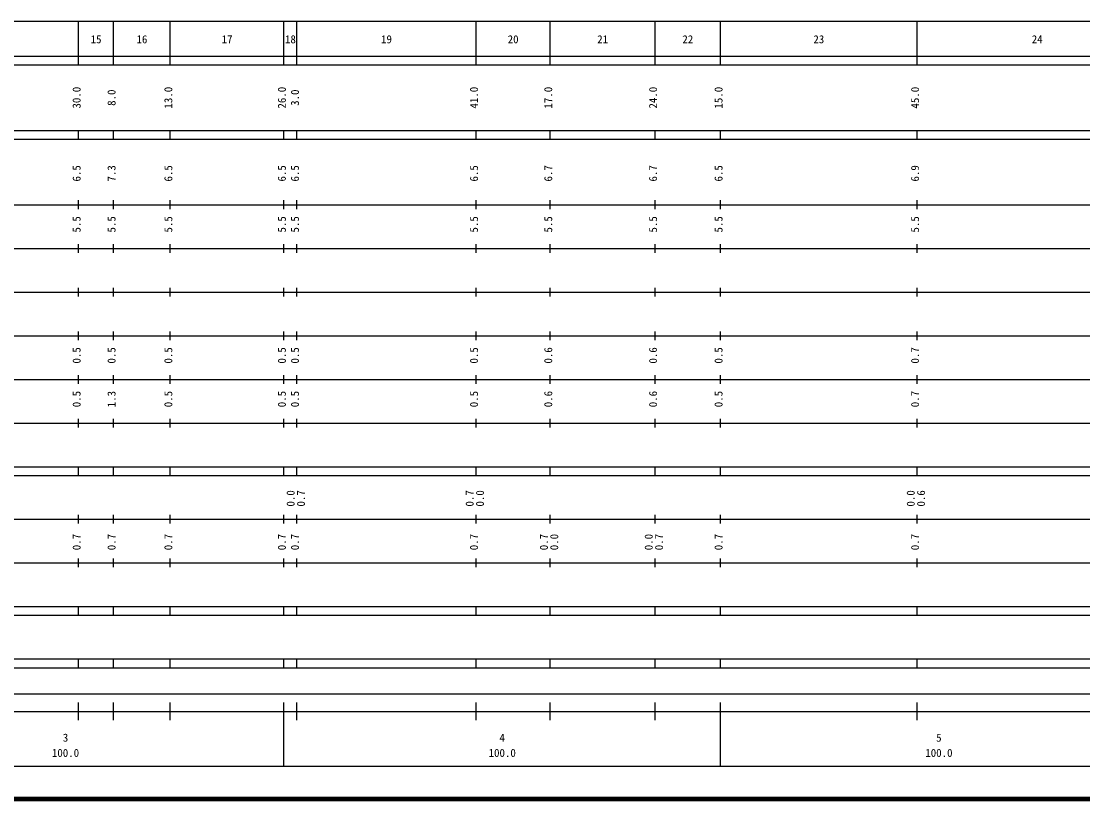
# Model space of a CAD drawing. Units: millimetres on the paper, enlarged 1000 times. Extents: x 40000 to 680000, y 20000 to 380000.
# Drawn here: x 307859 to 550944, y 20000 to 198000 of the extents above; entities that cross this region are included whole.
import ezdxf
from ezdxf.enums import TextEntityAlignment as Align

# ---------------------------------------------------------------- set-up
doc = ezdxf.new("R2010")
doc.units = ezdxf.units.MM
doc.header["$LTSCALE"] = 1000
doc.layers.add('M-TTL', color=2, linetype='Continuous', lineweight=140)
doc.layers.add('M-TTL-BAND', color=7, linetype='Continuous', lineweight=25)
doc.styles.add('ＭＳ ゴシック', font='')
doc.styles.get('ＭＳ ゴシック').set_extended_font_data('MS Gothic')

msp = doc.modelspace()

# ---------------------------------------------------------------- linework, layer by layer
at = {"layer": 'M-TTL'}
msp.add_line((40000, 20000), (680000, 20000), dxfattribs=at)
at = {"layer": 'M-TTL-BAND'}
for p, q in [((68000, 198000), (579000, 198000)), ((321000, 188000), (321000, 198000)), ((329000, 188000), (329000, 198000)), ((342000, 188000), (342000, 198000)), ((368000, 188000), (368000, 198000)), ((371000, 188000), (371000, 198000)), ((412000, 188000), (412000, 198000)), ((429000, 188000), (429000, 198000)), ((453000, 188000), (453000, 198000)), ((468000, 188000), (468000, 198000)), ((513000, 188000), (513000, 198000)), ((40000, 190000), (579000, 190000)), ((40000, 188000), (579000, 188000)), ((40000, 173000), (579000, 173000)), ((321000, 171000), (321000, 173000)), ((329000, 171000), (329000, 173000)), ((342000, 171000), (342000, 173000)), ((368000, 171000), (368000, 173000)), ((371000, 171000), (371000, 173000)), ((412000, 171000), (412000, 173000)), ((429000, 171000), (429000, 173000)), ((453000, 171000), (453000, 173000)), ((468000, 171000), (468000, 173000)), ((513000, 171000), (513000, 173000)), ((40000, 171000), (579000, 171000)), ((40000, 156000), (579000, 156000)), ((321000, 155000), (321000, 157000)), ((329000, 155000), (329000, 157000)), ((342000, 155000), (342000, 157000)), ((368000, 155000), (368000, 157000)), ((371000, 155000), (371000, 157000)), ((412000, 155000), (412000, 157000)), ((429000, 155000), (429000, 157000)), ((453000, 155000), (453000, 157000)), ((468000, 155000), (468000, 157000)), ((513000, 155000), (513000, 157000)), ((46000, 146000), (579000, 146000)), ((321000, 145000), (321000, 147000)), ((329000, 145000), (329000, 147000)), ((342000, 145000), (342000, 147000)), ((368000, 145000), (368000, 147000)), ((371000, 145000), (371000, 147000)), ((412000, 145000), (412000, 147000)), ((429000, 145000), (429000, 147000)), ((453000, 145000), (453000, 147000)), ((468000, 145000), (468000, 147000)), ((513000, 145000), (513000, 147000)), ((321000, 135000), (321000, 137000)), ((329000, 135000), (329000, 137000)), ((342000, 135000), (342000, 137000)), ((368000, 135000), (368000, 137000)), ((371000, 135000), (371000, 137000)), ((412000, 135000), (412000, 137000)), ((429000, 135000), (429000, 137000)), ((453000, 135000), (453000, 137000)), ((468000, 135000), (468000, 137000)), ((513000, 135000), (513000, 137000)), ((52000, 136000), (579000, 136000)), ((321000, 125000), (321000, 127000)), ((329000, 125000), (329000, 127000)), ((342000, 125000), (342000, 127000)), ((368000, 125000), (368000, 127000)), ((371000, 125000), (371000, 127000)), ((412000, 125000), (412000, 127000)), ((429000, 125000), (429000, 127000)), ((453000, 125000), (453000, 127000)), ((468000, 125000), (468000, 127000)), ((513000, 125000), (513000, 127000)), ((46000, 126000), (579000, 126000)), ((321000, 115000), (321000, 117000)), ((329000, 115000), (329000, 117000)), ((342000, 115000), (342000, 117000)), ((368000, 115000), (368000, 117000)), ((371000, 115000), (371000, 117000)), ((412000, 115000), (412000, 117000)), ((429000, 115000), (429000, 117000)), ((453000, 115000), (453000, 117000)), ((468000, 115000), (468000, 117000)), ((513000, 115000), (513000, 117000)), ((52000, 116000), (579000, 116000)), ((321000, 105000), (321000, 107000)), ((329000, 105000), (329000, 107000)), ((342000, 105000), (342000, 107000)), ((368000, 105000), (368000, 107000)), ((371000, 105000), (371000, 107000)), ((412000, 105000), (412000, 107000)), ((429000, 105000), (429000, 107000)), ((453000, 105000), (453000, 107000)), ((468000, 105000), (468000, 107000)), ((513000, 105000), (513000, 107000)), ((46000, 106000), (579000, 106000)), ((40000, 96000), (579000, 96000)), ((321000, 94000), (321000, 96000)), ((329000, 94000), (329000, 96000)), ((342000, 94000), (342000, 96000)), ((368000, 94000), (368000, 96000)), ((371000, 94000), (371000, 96000)), ((412000, 94000), (412000, 96000)), ((429000, 94000), (429000, 96000)), ((453000, 94000), (453000, 96000)), ((468000, 94000), (468000, 96000)), ((513000, 94000), (513000, 96000)), ((40000, 94000), (579000, 94000)), ((49000, 84000), (579000, 84000)), ((321000, 83000), (321000, 85000)), ((329000, 83000), (329000, 85000)), ((342000, 83000), (342000, 85000)), ((368000, 83000), (368000, 85000)), ((371000, 83000), (371000, 85000)), ((412000, 83000), (412000, 85000)), ((429000, 83000), (429000, 85000)), ((453000, 83000), (453000, 85000)), ((468000, 83000), (468000, 85000)), ((513000, 83000), (513000, 85000)), ((40000, 74000), (579000, 74000)), ((321000, 73000), (321000, 75000)), ((329000, 73000), (329000, 75000)), ((342000, 73000), (342000, 75000)), ((368000, 73000), (368000, 75000)), ((371000, 73000), (371000, 75000)), ((412000, 73000), (412000, 75000)), ((429000, 73000), (429000, 75000)), ((453000, 73000), (453000, 75000)), ((468000, 73000), (468000, 75000)), ((513000, 73000), (513000, 75000)), ((40000, 64000), (579000, 64000)), ((321000, 62000), (321000, 64000)), ((329000, 62000), (329000, 64000)), ((342000, 62000), (342000, 64000)), ((368000, 62000), (368000, 64000)), ((371000, 62000), (371000, 64000)), ((412000, 62000), (412000, 64000)), ((429000, 62000), (429000, 64000)), ((453000, 62000), (453000, 64000)), ((468000, 62000), (468000, 64000)), ((513000, 62000), (513000, 64000)), ((40000, 62000), (579000, 62000)), ((40000, 52000), (579000, 52000)), ((321000, 50000), (321000, 52000)), ((329000, 50000), (329000, 52000)), ((342000, 50000), (342000, 52000)), ((368000, 50000), (368000, 52000)), ((371000, 50000), (371000, 52000)), ((412000, 50000), (412000, 52000)), ((429000, 50000), (429000, 52000)), ((453000, 50000), (453000, 52000)), ((468000, 50000), (468000, 52000)), ((513000, 50000), (513000, 52000)), ((40000, 50000), (579000, 50000)), ((71000, 44000), (565000, 44000)), ((321000, 38000), (321000, 42000)), ((329000, 38000), (329000, 42000)), ((342000, 38000), (342000, 42000)), ((368000, 27500), (368000, 42000)), ((371000, 38000), (371000, 42000)), ((412000, 38000), (412000, 42000)), ((429000, 38000), (429000, 42000)), ((453000, 38000), (453000, 42000)), ((468000, 27500), (468000, 42000)), ((513000, 38000), (513000, 42000)), ((40000, 40000), (579000, 40000)), ((68000, 27500), (579000, 27500))]:
    msp.add_line(p, q, dxfattribs=at)

# ---------------------------------------------------------------- texts
at = {"layer": 'M-TTL-BAND', "style": 'ＭＳ ゴシック'}
for s, p in [('15', (325000, 192405)), ('16', (335500, 192405)), ('17', (355000, 192405)), ('18', (369500, 192405)), ('19', (391500, 192405)), ('20', (420500, 192405)), ('21', (441000, 192405)), ('22', (460500, 192405)), ('23', (490500, 192405)), ('24', (540500, 192405)), ('3', (318000, 32523)), ('4', (418000, 32523)), ('5', (518000, 32523)), ('100.0', (318000, 29033)), ('100.0', (418000, 29033)), ('100.0', (518000, 29033))]:
    msp.add_text(s, height=1833, dxfattribs=at).set_placement(p, align=Align.BOTTOM_CENTER)
for s, p in [('30.0', (322000, 180500)), ('13.0', (343000, 180500)), ('26.0', (369000, 180500)), ('41.0', (413000, 180500)), ('17.0', (430000, 180500)), ('24.0', (454000, 180500)), ('15.0', (469000, 180500)), ('45.0', (514000, 180500)), ('8.0', (330000, 180500)), ('3.0', (372000, 180500)), ('6.5', (322000, 163174)), ('7.3', (330000, 163174)), ('6.5', (343000, 163174)), ('6.5', (369000, 163174)), ('6.5', (372000, 163174)), ('6.5', (413000, 163174)), ('6.7', (430000, 163174)), ('6.7', (454000, 163174)), ('6.5', (469000, 163174)), ('6.9', (514000, 163174)), ('5.5', (322000, 151500)), ('5.5', (330000, 151500)), ('5.5', (343000, 151500)), ('5.5', (369000, 151500)), ('5.5', (372000, 151500)), ('5.5', (413000, 151500)), ('5.5', (430000, 151500)), ('5.5', (454000, 151500)), ('5.5', (469000, 151500)), ('5.5', (514000, 151500)), ('0.5', (322000, 121500)), ('0.5', (330000, 121500)), ('0.5', (343000, 121500)), ('0.5', (369000, 121500)), ('0.5', (372000, 121500)), ('0.5', (413000, 121500)), ('0.6', (430000, 121500)), ('0.6', (454000, 121500)), ('0.5', (469000, 121500)), ('0.7', (514000, 121500)), ('0.5', (322000, 111500)), ('1.3', (330000, 111500)), ('0.5', (343000, 111500)), ('0.5', (369000, 111500)), ('0.5', (372000, 111500)), ('0.5', (413000, 111500)), ('0.6', (430000, 111500)), ('0.6', (454000, 111500)), ('0.5', (469000, 111500)), ('0.7', (514000, 111500)), ('0.0', (371000, 88764)), ('0.7', (373370, 88764)), ('0.7', (412000, 88764)), ('0.0', (414370, 88764)), ('0.0', (513000, 88764)), ('0.6', (515370, 88764)), ('0.7', (322000, 78764)), ('0.7', (330000, 78764)), ('0.7', (343000, 78764)), ('0.7', (369000, 78764)), ('0.7', (372000, 78764)), ('0.7', (413000, 78764)), ('0.7', (429000, 78764)), ('0.0', (431370, 78764)), ('0.0', (453000, 78764)), ('0.7', (455370, 78764)), ('0.7', (469000, 78764)), ('0.7', (514000, 78764))]:
    msp.add_text(s, height=1833, rotation=90, dxfattribs=at).set_placement(p, align=Align.BOTTOM_CENTER)

doc.saveas('drawing.dxf')
